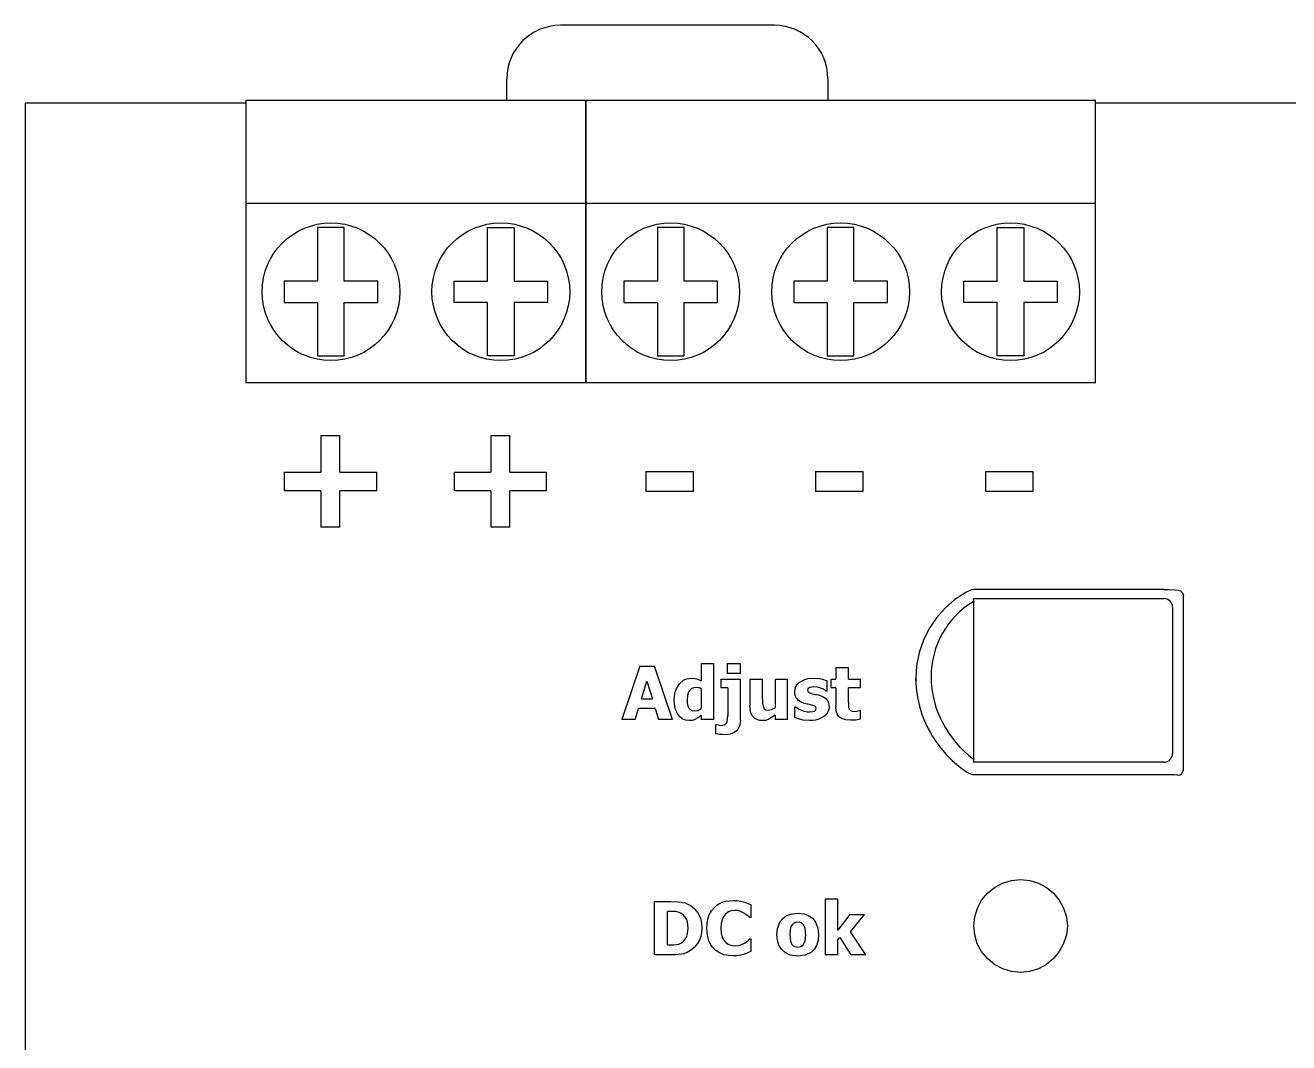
# Model space of a CAD drawing. Header units: inches. Extents: x -38 to 199, y -310 to 64.
# Drawn here: x 43.913 to 46.096, y -53.025 to -51.267 of the extents above; entities that cross this region are included whole.
import ezdxf

# ---------------------------------------------------------------- set-up
doc = ezdxf.new("R2010")
doc.units = ezdxf.units.IN
doc.header["$MEASUREMENT"] = 0

msp = doc.modelspace()

# ---------------------------------------------------------------- linework, layer by layer
at = {"linetype": 'ByBlock', "lineweight": -2}
for p, q in [((45.20687, -51.26653), (44.83706, -51.26653)), ((44.83706, -51.26653), (44.83706, -51.26653)), ((45.20687, -51.26653), (45.20687, -51.26653)), ((44.74461, -51.35899), (44.74461, -51.35898)), ((44.74461, -51.39661), (44.74461, -51.35899)), ((45.29932, -51.35898), (45.29932, -51.35899)), ((45.29932, -51.35899), (45.29932, -51.39661)), ((43.91251, -51.40058), (44.25921, -51.40058)), ((43.91251, -51.40058), (43.91251, -51.46108)), ((44.25921, -51.40058), (44.29388, -51.40058)), ((44.88095, -51.39661), (44.29388, -51.39661)), ((44.29388, -51.39661), (44.29388, -51.41047)), ((45.76156, -51.39661), (44.88095, -51.39661)), ((44.88095, -51.39661), (44.88095, -51.41047)), ((44.88095, -51.41047), (44.88095, -51.39661)), ((45.76156, -51.41047), (45.76156, -51.39661)), ((45.76156, -51.40058), (45.78468, -51.40058)), ((45.78468, -51.40058), (46.13138, -51.40058)), ((44.29388, -51.41047), (44.29388, -51.57458)), ((44.88095, -51.41047), (44.88095, -51.57458)), ((44.88095, -51.57458), (44.88095, -51.41047)), ((45.76156, -51.57458), (45.76156, -51.41047)), ((43.91251, -51.46108), (43.91251, -57.07215)), ((44.88095, -51.57458), (44.29388, -51.57458)), ((44.29388, -51.57458), (44.29388, -51.88429)), ((45.76156, -51.57458), (44.88095, -51.57458)), ((44.88095, -51.57458), (44.88095, -51.88429)), ((44.88095, -51.88429), (44.88095, -51.57458)), ((45.76156, -51.88429), (45.76156, -51.57458)), ((44.41753, -51.61618), (44.41753, -51.70863)), ((44.46376, -51.61618), (44.41753, -51.61618)), ((44.46376, -51.70863), (44.46376, -51.61618)), ((44.71107, -51.70863), (44.71107, -51.61618)), ((44.71107, -51.61618), (44.7573, -51.61618)), ((44.7573, -51.61618), (44.7573, -51.70863)), ((45.00461, -51.61618), (45.00461, -51.70863)), ((45.05083, -51.61618), (45.00461, -51.61618)), ((45.05083, -51.70863), (45.05083, -51.61618)), ((45.29815, -51.61618), (45.29815, -51.70863)), ((45.34437, -51.61618), (45.29815, -51.61618)), ((45.34437, -51.70863), (45.34437, -51.61618)), ((45.59168, -51.70863), (45.59168, -51.61618)), ((45.59168, -51.61618), (45.63791, -51.61618)), ((45.63791, -51.61618), (45.63791, -51.70863)), ((44.41753, -51.70863), (44.35975, -51.70863)), ((44.35975, -51.70863), (44.35975, -51.74562)), ((44.52154, -51.70863), (44.46376, -51.70863)), ((44.52154, -51.74562), (44.52154, -51.70863)), ((44.65329, -51.70863), (44.71107, -51.70863)), ((44.65329, -51.74562), (44.65329, -51.70863)), ((44.7573, -51.70863), (44.81508, -51.70863)), ((44.81508, -51.70863), (44.81508, -51.74562)), ((45.00461, -51.70863), (44.94683, -51.70863)), ((44.94683, -51.70863), (44.94683, -51.74562)), ((45.10862, -51.70863), (45.05083, -51.70863)), ((45.10862, -51.74562), (45.10862, -51.70863)), ((45.29815, -51.70863), (45.24036, -51.70863)), ((45.24036, -51.70863), (45.24036, -51.74562)), ((45.40215, -51.70863), (45.34437, -51.70863)), ((45.40215, -51.74562), (45.40215, -51.70863)), ((45.5339, -51.70863), (45.59168, -51.70863)), ((45.5339, -51.74562), (45.5339, -51.70863)), ((45.63791, -51.70863), (45.69569, -51.70863)), ((45.69569, -51.70863), (45.69569, -51.74562)), ((44.35975, -51.74562), (44.41753, -51.74562)), ((44.41753, -51.74562), (44.41753, -51.83807)), ((44.46376, -51.83807), (44.46376, -51.74562)), ((44.46376, -51.74562), (44.52154, -51.74562)), ((44.71107, -51.74562), (44.65329, -51.74562)), ((44.71107, -51.83807), (44.71107, -51.74562)), ((44.7573, -51.74562), (44.7573, -51.83807)), ((44.81508, -51.74562), (44.7573, -51.74562)), ((44.94683, -51.74562), (45.00461, -51.74562)), ((45.00461, -51.74562), (45.00461, -51.83807)), ((45.05083, -51.83807), (45.05083, -51.74562)), ((45.05083, -51.74562), (45.10862, -51.74562)), ((45.24036, -51.74562), (45.29815, -51.74562)), ((45.29815, -51.74562), (45.29815, -51.83807)), ((45.34437, -51.83807), (45.34437, -51.74562)), ((45.34437, -51.74562), (45.40215, -51.74562)), ((45.59168, -51.74562), (45.5339, -51.74562)), ((45.59168, -51.83807), (45.59168, -51.74562)), ((45.63791, -51.74562), (45.63791, -51.83807)), ((45.69569, -51.74562), (45.63791, -51.74562)), ((44.41753, -51.83807), (44.46376, -51.83807)), ((44.7573, -51.83807), (44.71107, -51.83807)), ((45.00461, -51.83807), (45.05083, -51.83807)), ((45.29815, -51.83807), (45.34437, -51.83807)), ((45.63791, -51.83807), (45.59168, -51.83807)), ((44.88095, -51.88429), (44.29388, -51.88429)), ((45.76156, -51.88429), (44.88095, -51.88429)), ((44.42346, -51.97576), (44.45627, -51.97576)), ((44.42346, -51.97576), (44.42346, -52.03885)), ((44.45627, -52.03885), (44.45627, -51.97576)), ((44.717, -51.97576), (44.717, -52.03885)), ((44.717, -51.97576), (44.74981, -51.97576)), ((44.74981, -52.03885), (44.74981, -51.97576)), ((44.35992, -52.03885), (44.35992, -52.07091)), ((44.35992, -52.03885), (44.42346, -52.03885)), ((44.45627, -52.03885), (44.51981, -52.03885)), ((44.51981, -52.07091), (44.51981, -52.03885)), ((44.65346, -52.03885), (44.717, -52.03885)), ((44.65346, -52.03885), (44.65346, -52.07091)), ((44.74981, -52.03885), (44.81334, -52.03885)), ((44.81334, -52.07091), (44.81334, -52.03885)), ((44.98456, -52.03765), (44.98456, -52.07211)), ((44.98456, -52.03765), (45.06682, -52.03765)), ((45.06682, -52.07211), (45.06682, -52.03765)), ((45.27797, -52.03765), (45.36024, -52.03765)), ((45.27797, -52.03765), (45.27797, -52.07211)), ((45.36024, -52.07211), (45.36024, -52.03765)), ((45.57151, -52.03765), (45.57151, -52.07211)), ((45.57151, -52.03765), (45.65377, -52.03765)), ((45.65377, -52.07211), (45.65377, -52.03765)), ((44.42346, -52.07091), (44.35992, -52.07091)), ((44.42346, -52.07091), (44.42346, -52.134)), ((44.51981, -52.07091), (44.45627, -52.07091)), ((44.45627, -52.134), (44.45627, -52.07091)), ((44.717, -52.07091), (44.65346, -52.07091)), ((44.717, -52.07091), (44.717, -52.134)), ((44.74981, -52.134), (44.74981, -52.07091)), ((44.81334, -52.07091), (44.74981, -52.07091)), ((45.06682, -52.07211), (44.98456, -52.07211)), ((45.36024, -52.07211), (45.27797, -52.07211)), ((45.65377, -52.07211), (45.57151, -52.07211)), ((44.45627, -52.134), (44.42346, -52.134)), ((44.74981, -52.134), (44.717, -52.134)), ((45.54217, -52.2443), (45.53769, -52.24699)), ((45.55009, -52.25808), (45.55124, -52.26238)), ((45.87955, -52.24178), (45.55148, -52.24178)), ((45.55148, -52.25726), (45.87955, -52.25726)), ((45.91345, -52.27548), (45.91345, -52.25233)), ((45.55124, -52.5349), (45.55124, -52.26238)), ((45.89496, -52.27246), (45.89496, -52.52482)), ((45.91345, -52.52784), (45.91345, -52.27548)), ((45.08039, -52.36975), (45.08039, -52.39941)), ((45.08039, -52.36975), (45.10212, -52.36975)), ((45.10212, -52.46632), (45.10212, -52.36975)), ((45.12512, -52.36967), (45.12512, -52.3866)), ((45.12512, -52.36967), (45.14827, -52.36967)), ((45.14827, -52.3866), (45.14827, -52.36967)), ((44.97423, -52.37387), (44.94298, -52.46632)), ((44.97423, -52.37387), (44.99955, -52.37387)), ((45.03079, -52.46632), (44.99955, -52.37387)), ((45.14827, -52.3866), (45.12512, -52.3866)), ((45.31294, -52.37664), (45.33467, -52.37664)), ((45.31294, -52.37664), (45.31294, -52.39657)), ((45.33467, -52.39657), (45.33467, -52.37664)), ((44.97707, -52.43066), (44.98659, -52.40009)), ((44.98659, -52.40009), (44.99603, -52.43066)), ((45.08039, -52.4129), (45.08039, -52.44714)), ((45.11403, -52.39657), (45.11403, -52.4117)), ((45.11403, -52.39657), (45.14827, -52.39657)), ((45.12654, -52.4117), (45.11403, -52.4117)), ((45.12654, -52.4117), (45.12654, -52.45988)), ((45.14827, -52.46752), (45.14827, -52.39657)), ((45.16438, -52.39657), (45.18625, -52.39657)), ((45.16438, -52.39657), (45.16438, -52.44197)), ((45.18625, -52.43118), (45.18625, -52.39657)), ((45.20791, -52.39657), (45.20791, -52.44602)), ((45.20791, -52.39657), (45.22963, -52.39657)), ((45.22963, -52.46632), (45.22963, -52.39657)), ((45.29826, -52.41732), (45.29826, -52.39964)), ((45.30463, -52.39657), (45.31294, -52.39657)), ((45.30463, -52.39657), (45.30463, -52.4117)), ((45.31294, -52.4117), (45.30463, -52.4117)), ((45.31294, -52.4117), (45.31294, -52.44429)), ((45.33467, -52.39657), (45.35565, -52.39657)), ((45.35565, -52.4117), (45.33467, -52.4117)), ((45.33467, -52.4365), (45.33467, -52.4117)), ((45.35565, -52.4117), (45.35565, -52.39657)), ((45.45118, -52.39977), (45.45118, -52.39561)), ((44.97707, -52.43066), (44.99603, -52.43066)), ((45.29826, -52.41732), (45.29654, -52.41732)), ((44.96621, -52.46632), (44.97205, -52.44744)), ((45.00112, -52.44744), (44.97205, -52.44744)), ((45.00112, -52.44744), (45.00689, -52.46632)), ((45.24162, -52.44422), (45.24162, -52.46257)), ((45.24162, -52.44422), (45.24342, -52.44422)), ((45.35378, -52.45044), (45.35565, -52.45044)), ((45.35565, -52.46572), (45.35565, -52.45044)), ((44.96621, -52.46632), (44.94298, -52.46632)), ((45.03079, -52.46632), (45.00689, -52.46632)), ((45.08039, -52.45905), (45.08039, -52.46632)), ((45.10212, -52.46632), (45.08039, -52.46632)), ((45.10526, -52.47486), (45.10691, -52.47486)), ((45.10526, -52.47486), (45.10526, -52.49089)), ((45.20791, -52.4586), (45.20791, -52.46632)), ((45.22963, -52.46632), (45.20791, -52.46632)), ((45.55124, -52.5349), (45.55009, -52.5392)), ((45.87955, -52.54003), (45.55148, -52.54003)), ((45.91345, -52.5534), (45.91345, -52.52784)), ((45.55148, -52.56128), (45.87955, -52.56128)), ((44.99917, -52.78058), (45.02779, -52.78058)), ((44.99917, -52.78058), (44.99917, -52.87304)), ((45.29474, -52.77646), (45.31647, -52.77646)), ((45.29474, -52.77646), (45.29474, -52.87304)), ((45.31647, -52.83056), (45.31647, -52.77646)), ((45.0224, -52.85573), (45.0224, -52.79782)), ((45.02285, -52.79782), (45.0224, -52.79782)), ((45.16662, -52.80853), (45.16662, -52.7865)), ((45.33707, -52.80328), (45.31647, -52.83056)), ((45.33707, -52.80328), (45.36277, -52.80328)), ((45.33834, -52.83333), (45.36277, -52.80328)), ((45.16662, -52.80853), (45.1643, -52.80853)), ((45.16453, -52.84517), (45.16662, -52.84517)), ((45.16662, -52.86689), (45.16662, -52.84517)), ((45.31647, -52.84726), (45.31984, -52.84277)), ((45.31647, -52.87304), (45.31647, -52.84726)), ((45.31984, -52.84277), (45.33872, -52.87304)), ((45.36457, -52.87304), (45.33834, -52.83333)), ((45.0224, -52.85573), (45.02285, -52.85573)), ((45.02809, -52.87304), (44.99917, -52.87304)), ((45.31647, -52.87304), (45.29474, -52.87304)), ((45.36457, -52.87304), (45.33872, -52.87304))]:
    msp.add_line(p, q, dxfattribs=at)
at = {"linetype": 'ByBlock', "lineweight": -2, "flags": 128}
for points in [[(45.53773, -52.24697), (45.51879, -52.25912), (45.5017, -52.27367), (45.48675, -52.29037), (45.4742, -52.30896), (45.46423, -52.32912), (45.45701, -52.35052), (45.45264, -52.3728), (45.45118, -52.39561)], [(45.87955, -52.24178), (45.8898, -52.24183), (45.89972, -52.24217), (45.90427, -52.24261), (45.90877, -52.24407), (45.91224, -52.24763), (45.91345, -52.25233)], [(45.03379, -52.43201), (45.03462, -52.42204), (45.03574, -52.41739), (45.03706, -52.41378), (45.04263, -52.40451)], [(45.04263, -52.40451), (45.04967, -52.39849), (45.05527, -52.39593), (45.06323, -52.39469)], [(45.0717, -52.41103), (45.06764, -52.41146), (45.06386, -52.41292), (45.06078, -52.41548), (45.05871, -52.41856), (45.0566, -52.42499), (45.05604, -52.43178)], [(45.06323, -52.39469), (45.06986, -52.39525), (45.07296, -52.3961), (45.07581, -52.39723), (45.08039, -52.39941)], [(45.08039, -52.4129), (45.0769, -52.4117), (45.0717, -52.41103)], [(45.24192, -52.4177), (45.24341, -52.41029), (45.24592, -52.406), (45.25039, -52.40159)], [(45.25039, -52.40159), (45.25925, -52.39701), (45.26527, -52.39545), (45.27443, -52.39469)], [(45.27526, -52.4096), (45.26818, -52.41081), (45.26527, -52.41259), (45.26402, -52.41545)], [(45.27443, -52.39469), (45.28448, -52.39547), (45.28973, -52.39661), (45.29826, -52.39964)], [(45.2883, -52.41245), (45.28363, -52.41082), (45.28089, -52.41015), (45.27526, -52.4096)], [(45.29654, -52.41732), (45.29344, -52.41524), (45.29142, -52.41406), (45.2883, -52.41245)], [(45.05964, -52.46827), (45.05339, -52.4675), (45.04762, -52.46503), (45.04284, -52.46099), (45.03918, -52.4559), (45.0366, -52.45028), (45.03494, -52.44434), (45.03379, -52.43201)], [(45.05604, -52.43178), (45.05634, -52.43766), (45.05744, -52.44301), (45.059, -52.44644), (45.06052, -52.44831), (45.06457, -52.45067), (45.0693, -52.45133)], [(45.18625, -52.43118), (45.18641, -52.43831), (45.18783, -52.44579)], [(45.2584, -52.43837), (45.25317, -52.43631), (45.24847, -52.43328), (45.24539, -52.43), (45.24391, -52.42752), (45.24237, -52.42273), (45.24192, -52.4177)], [(45.26402, -52.41545), (45.26531, -52.4189), (45.26799, -52.42046), (45.27264, -52.42189)], [(45.27264, -52.42189), (45.27717, -52.42286), (45.27958, -52.4233), (45.2822, -52.42386), (45.28605, -52.42496)], [(45.28605, -52.42496), (45.29146, -52.42724), (45.29611, -52.43062), (45.29871, -52.43382), (45.29977, -52.43591), (45.30133, -52.44452)], [(45.0693, -52.45133), (45.07448, -52.45043), (45.0772, -52.44924), (45.08039, -52.44714)], [(45.18633, -52.46827), (45.18143, -52.46786), (45.17673, -52.46647), (45.17259, -52.46399), (45.16922, -52.46053), (45.16685, -52.45636), (45.16536, -52.4517), (45.16438, -52.44197)], [(45.18783, -52.44579), (45.18973, -52.44827), (45.192, -52.44956), (45.19674, -52.45021)], [(45.19674, -52.45021), (45.20183, -52.4492), (45.20791, -52.44602)], [(45.24342, -52.44422), (45.24774, -52.44737), (45.24959, -52.44848), (45.25248, -52.44984)], [(45.25248, -52.44984), (45.25769, -52.4518), (45.26082, -52.45262), (45.26368, -52.45307), (45.26762, -52.45328)], [(45.27136, -52.44137), (45.26679, -52.44031), (45.26431, -52.43983), (45.2584, -52.43837)], [(45.26762, -52.45328), (45.2732, -52.45266), (45.27589, -52.45179), (45.27815, -52.45027), (45.27923, -52.44736)], [(45.27923, -52.44736), (45.2779, -52.44393), (45.2753, -52.44249), (45.27136, -52.44137)], [(45.30133, -52.44452), (45.30071, -52.44949), (45.29888, -52.45416), (45.29609, -52.45813), (45.29249, -52.4613)], [(45.33834, -52.46767), (45.33018, -52.46704), (45.32252, -52.46461), (45.31922, -52.46239), (45.31576, -52.45801), (45.31353, -52.45135), (45.31294, -52.44429)], [(45.33467, -52.4365), (45.33471, -52.44139), (45.33483, -52.44409), (45.33572, -52.44781)], [(45.33572, -52.44781), (45.33818, -52.45085), (45.34118, -52.45214), (45.34524, -52.45253)], [(45.34524, -52.45253), (45.3488, -52.45204), (45.35378, -52.45044)], [(45.0708, -52.46579), (45.06705, -52.46726), (45.06488, -52.46782), (45.06278, -52.46812), (45.05964, -52.46827)], [(45.08039, -52.45905), (45.07668, -52.46195), (45.07448, -52.46356), (45.0708, -52.46579)], [(45.10691, -52.47486), (45.11033, -52.47572), (45.11221, -52.47604), (45.11575, -52.47636)], [(45.11575, -52.47636), (45.122, -52.47488), (45.12414, -52.47274), (45.12525, -52.47035), (45.12654, -52.45988)], [(45.14827, -52.46752), (45.14735, -52.47541), (45.14414, -52.48261), (45.14159, -52.48563), (45.13736, -52.48892), (45.13063, -52.49168), (45.12317, -52.49254)], [(45.20791, -52.4586), (45.1974, -52.46587), (45.1921, -52.46771), (45.18633, -52.46827)], [(45.26747, -52.46819), (45.25631, -52.46722), (45.25035, -52.46582), (45.24162, -52.46257)], [(45.29249, -52.4613), (45.28378, -52.46582), (45.27772, -52.46739), (45.2732, -52.46796), (45.26747, -52.46819)], [(45.35565, -52.46572), (45.35006, -52.46687), (45.34686, -52.4673), (45.34354, -52.46755), (45.33834, -52.46767)], [(45.12317, -52.49254), (45.11617, -52.49234), (45.11269, -52.49205), (45.10972, -52.4917), (45.10526, -52.49089)], [(45.49432, -52.51576), (45.50391, -52.52688), (45.51428, -52.5373), (45.52538, -52.54695), (45.53714, -52.55577)], [(45.87955, -52.56128), (45.89033, -52.56136), (45.89804, -52.56159), (45.90266, -52.56198), (45.9042, -52.56252)], [(45.63213, -52.90326), (45.61641, -52.90161), (45.60134, -52.89688), (45.5874, -52.8894), (45.57511, -52.87948), (45.56494, -52.86747), (45.55739, -52.85368), (45.55291, -52.83863), (45.55154, -52.82301), (45.55317, -52.80738), (45.55768, -52.79232), (45.56497, -52.77841), (45.57493, -52.76623), (45.58723, -52.75638), (45.60125, -52.74916), (45.61643, -52.74467), (45.63218, -52.74304), (45.64793, -52.74439), (45.66309, -52.74884), (45.67698, -52.75633), (45.68908, -52.76641), (45.69908, -52.7786), (45.70662, -52.79241), (45.71138, -52.80735), (45.71303, -52.82296), (45.71135, -52.83855), (45.70659, -52.85352), (45.69907, -52.86735), (45.68909, -52.87956), (45.67699, -52.88966), (45.66309, -52.89714), (45.64791, -52.90171), (45.63213, -52.90326)], [(45.02779, -52.78058), (45.04002, -52.78111), (45.04609, -52.78183), (45.04862, -52.78228), (45.05264, -52.78337), (45.06203, -52.78785)], [(45.09005, -52.82688), (45.09048, -52.81901), (45.09188, -52.81126), (45.09443, -52.80382), (45.09818, -52.79702), (45.10318, -52.79095), (45.10663, -52.78785), (45.11109, -52.78479), (45.11664, -52.78208), (45.1227, -52.78018), (45.13538, -52.77879)], [(45.13538, -52.77879), (45.14213, -52.77906), (45.14548, -52.77945), (45.14867, -52.77998), (45.15374, -52.78111)], [(45.15374, -52.78111), (45.15881, -52.78294), (45.16154, -52.78411), (45.16662, -52.7865)], [(45.0451, -52.80089), (45.04077, -52.79906), (45.03615, -52.79814), (45.02285, -52.79782)], [(45.05784, -52.82673), (45.05657, -52.8162), (45.05487, -52.81145), (45.05295, -52.80804), (45.04936, -52.80394), (45.0451, -52.80089)], [(45.06203, -52.78785), (45.0688, -52.7933), (45.07433, -52.80011), (45.07707, -52.80492), (45.07958, -52.81142), (45.08118, -52.81907), (45.08166, -52.82688)], [(45.1219, -52.80321), (45.11878, -52.80733), (45.11645, -52.81218), (45.11463, -52.81905), (45.11403, -52.82696)], [(45.13905, -52.79609), (45.13239, -52.79688), (45.12897, -52.79804), (45.12559, -52.79999), (45.1219, -52.80321)], [(45.15426, -52.80089), (45.1489, -52.79814), (45.14561, -52.79697), (45.14278, -52.79637), (45.13905, -52.79609)], [(45.1643, -52.80853), (45.15988, -52.80481), (45.15766, -52.80309), (45.15426, -52.80089)], [(45.2112, -52.8382), (45.21227, -52.82737), (45.21589, -52.81746), (45.21823, -52.81384), (45.22049, -52.81116), (45.2249, -52.80733), (45.22994, -52.80444), (45.2355, -52.8025), (45.24724, -52.80111)], [(45.24724, -52.80111), (45.2585, -52.80238), (45.26387, -52.80417), (45.26878, -52.80682), (45.27311, -52.81034), (45.27541, -52.81287), (45.27798, -52.81656), (45.28202, -52.8269), (45.2832, -52.8382)], [(45.04623, -52.85213), (45.05052, -52.84863), (45.05395, -52.84401), (45.05554, -52.84067), (45.05685, -52.83634), (45.05784, -52.82673)], [(45.08166, -52.82688), (45.08119, -52.83412), (45.0797, -52.8412), (45.07717, -52.84779), (45.07419, -52.85308), (45.06849, -52.86023), (45.06173, -52.86569)], [(45.13531, -52.87483), (45.12737, -52.87434), (45.11963, -52.8727), (45.11229, -52.86974), (45.10577, -52.86546), (45.09991, -52.85959), (45.09704, -52.85551), (45.09441, -52.85046), (45.09103, -52.83892), (45.09005, -52.82688)], [(45.11403, -52.82696), (45.11468, -52.83535), (45.11685, -52.84279), (45.11933, -52.84733), (45.12235, -52.85093)], [(45.23757, -52.82104), (45.23549, -52.82484), (45.23427, -52.82902), (45.23345, -52.83835)], [(45.24724, -52.8167), (45.24347, -52.81711), (45.2416, -52.81771), (45.2397, -52.81885), (45.23757, -52.82104)], [(45.25713, -52.82134), (45.25489, -52.81898), (45.2532, -52.81791), (45.25063, -52.81704), (45.24724, -52.8167)], [(45.26095, -52.83835), (45.25976, -52.82726), (45.25713, -52.82134)], [(45.15494, -52.85258), (45.15839, -52.85032), (45.16002, -52.84907), (45.16141, -52.84791), (45.16453, -52.84517)], [(45.24724, -52.87521), (45.23472, -52.87361), (45.22886, -52.87134), (45.22363, -52.86801), (45.219, -52.86342), (45.21466, -52.85633), (45.21198, -52.84747), (45.2112, -52.8382)], [(45.23345, -52.83835), (45.23471, -52.84942), (45.23727, -52.85498)], [(45.2832, -52.8382), (45.28238, -52.84774), (45.27955, -52.85682), (45.27531, -52.86362), (45.27077, -52.86809), (45.26556, -52.8714), (45.2597, -52.87363), (45.24724, -52.87521)], [(45.25705, -52.85513), (45.25958, -52.84994), (45.26046, -52.84617), (45.26081, -52.8429), (45.26095, -52.83835)], [(45.02285, -52.85573), (45.03275, -52.8556), (45.03775, -52.85533), (45.04169, -52.85435), (45.04623, -52.85213)], [(45.06173, -52.86569), (45.05592, -52.86882), (45.04968, -52.87095), (45.04623, -52.87167), (45.04146, -52.87233), (45.03535, -52.87284), (45.02809, -52.87304)], [(45.12235, -52.85093), (45.12717, -52.85456), (45.13008, -52.85589), (45.13362, -52.85693), (45.1392, -52.85753)], [(45.15381, -52.87214), (45.14803, -52.87369), (45.14492, -52.87429), (45.14148, -52.87465), (45.13531, -52.87483)], [(45.1392, -52.85753), (45.14562, -52.85672), (45.14892, -52.85561), (45.15494, -52.85258)], [(45.16662, -52.86689), (45.16076, -52.86958), (45.15786, -52.8708), (45.15381, -52.87214)], [(45.23727, -52.85498), (45.23956, -52.85732), (45.24235, -52.85879), (45.24739, -52.85963)], [(45.24739, -52.85963), (45.25277, -52.85847), (45.25705, -52.85513)]]:
    msp.add_lwpolyline(points, dxfattribs=at)
at = {"linetype": 'ByBlock', "lineweight": -2}
for centre in [(44.44065, -51.72712), (44.73418, -51.72712), (45.02772, -51.72712), (45.32126, -51.72712), (45.6148, -51.72712)]:
    msp.add_circle(centre, 0.11903, dxfattribs=at)
for centre, radius, start, end in [((44.83706, -51.35898), 0.09245, 90, 180), ((45.20687, -51.35898), 0.09245, 0, 90), ((45.55148, -52.26028), 0.01849, 90, 120.22148)]:
    msp.add_arc(centre, radius, start, end, dxfattribs=at)
for centre, major_axis, ratio, start_param, end_param in [((45.63609, -52.39864), (0.16641, 0), 0.9866134, 2.1041416, 2.1139083), ((45.87955, -52.27246), (0.01541, 0), 0.9866134, 0, 1.5707963), ((45.64409, -52.40591), (-0.1293, 0.11348), 0.9232172, 5.9852365, 7.9431084), ((45.63609, -52.40863), (0.1445, -0.124), 0.9303963, 3.8153411, 4.5124307), ((45.63609, -52.39864), (-0.16641, 0), 0.9866134, 1.0276844, 1.0374511), ((45.87955, -52.52482), (0.01541, 0), 0.9866134, 4.712389, 6.2831853), ((45.63609, -52.40166), (0.18491, 0), 0.9866134, 4.1477411, 4.1790437), ((45.55148, -52.54304), (0.01849, 0), 0.9866134, 4.1790437, 4.712389), ((45.9042, -52.5534), (0.00925, 0), 0.9866134, 4.712389, 6.2831853)]:
    msp.add_ellipse(centre, major_axis=major_axis, ratio=ratio, start_param=start_param, end_param=end_param, dxfattribs=at)

doc.saveas('drawing.dxf')
